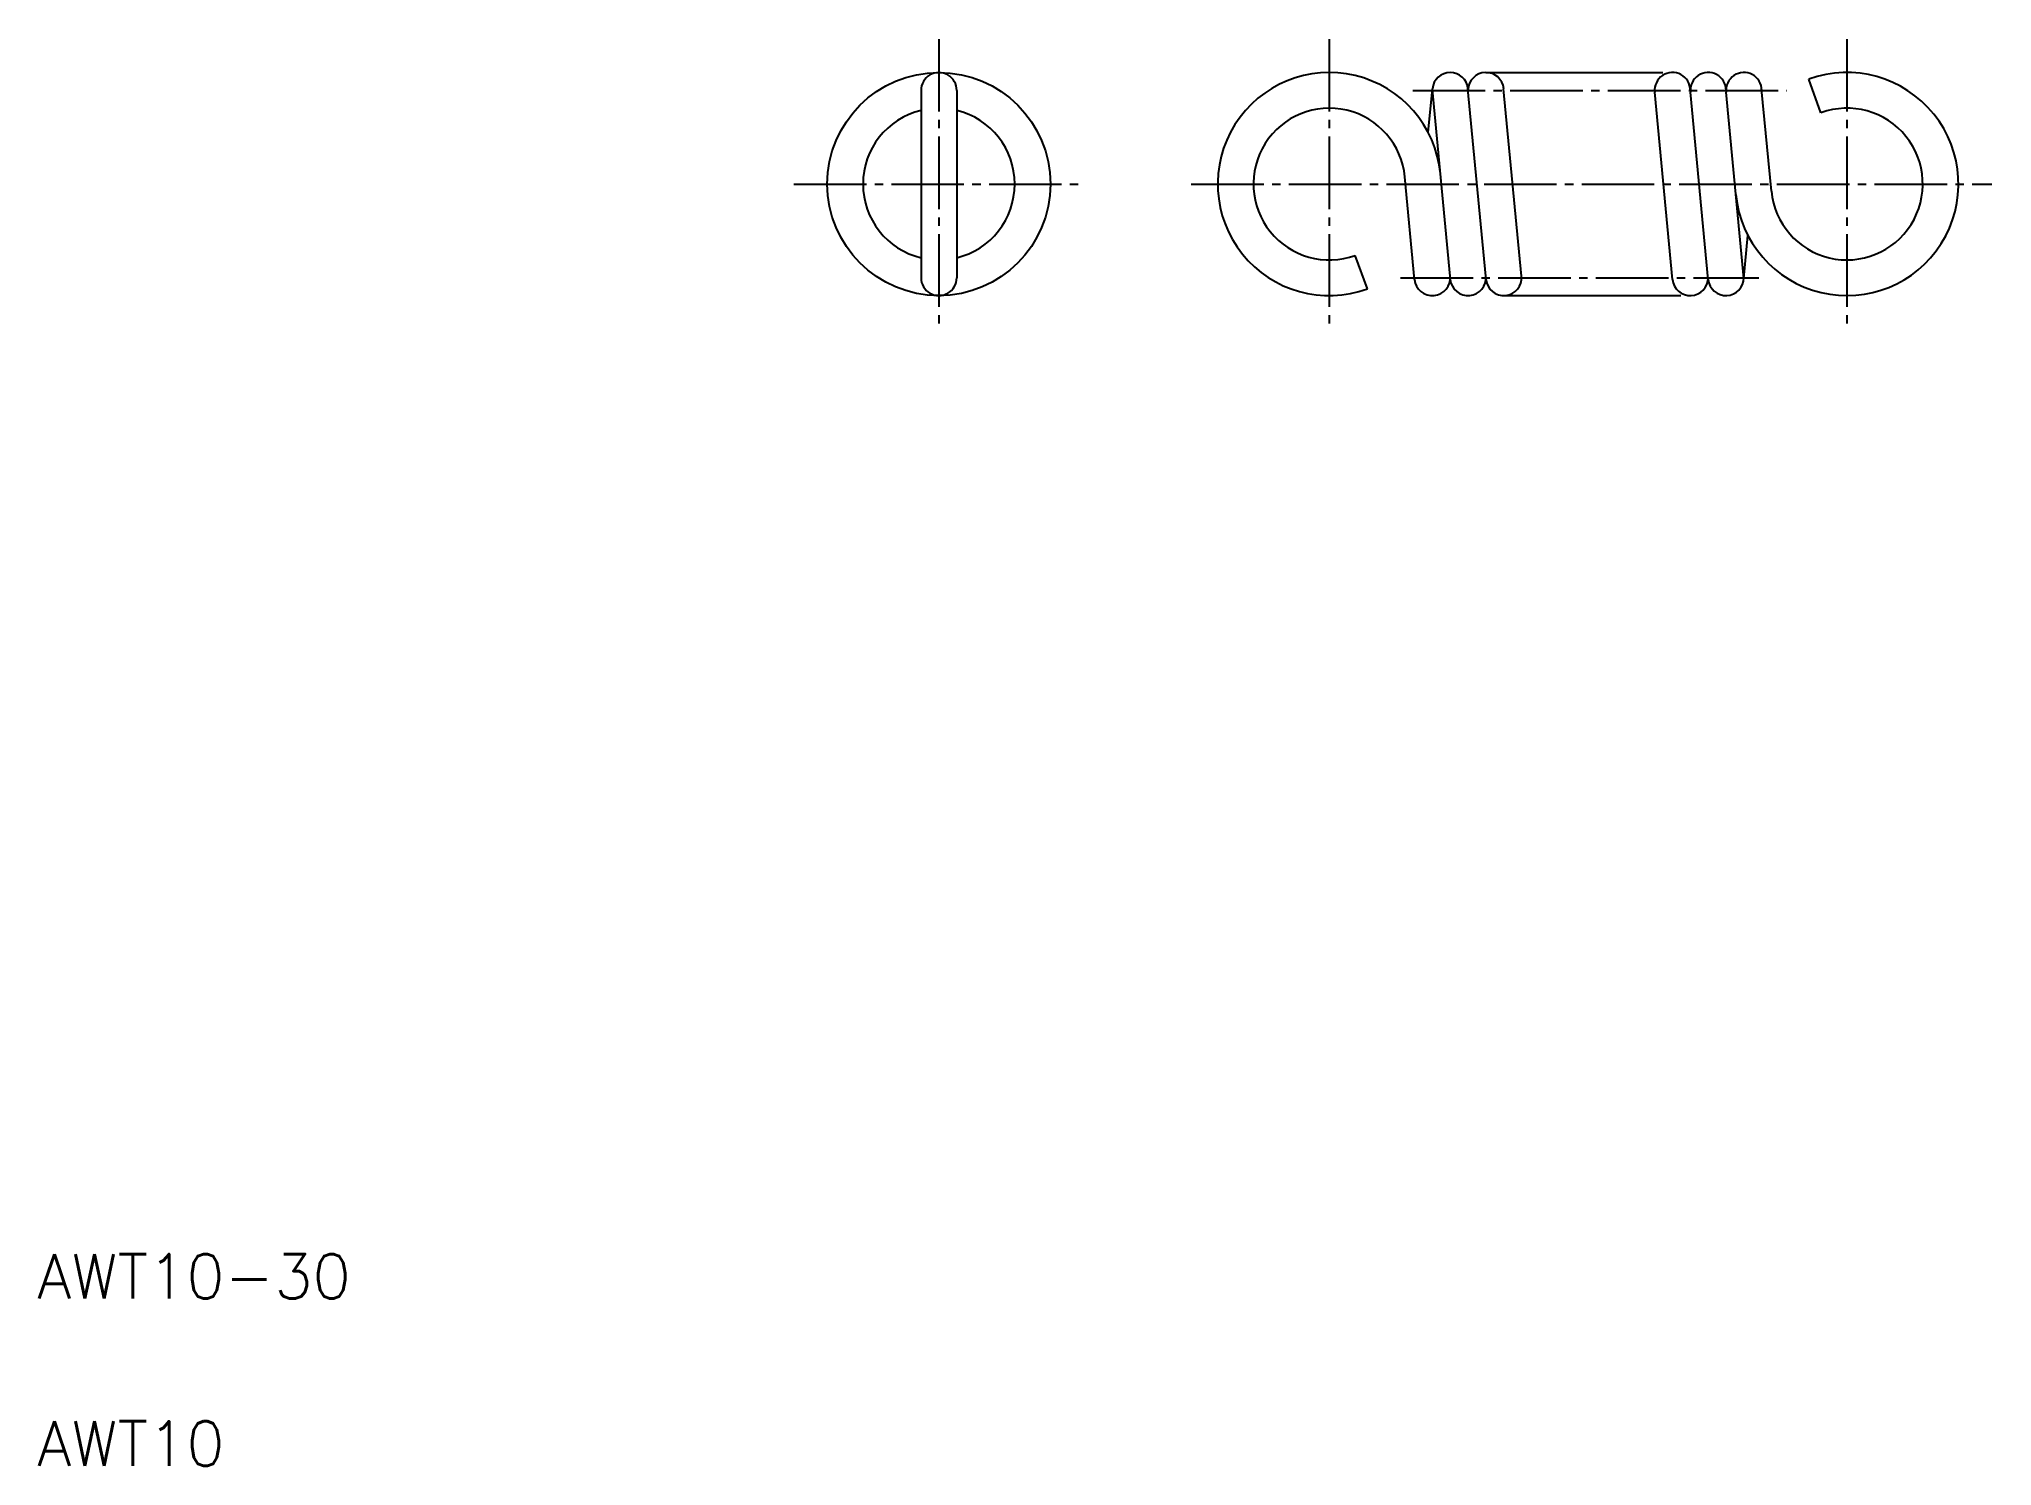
# Model space of a CAD drawing. Extents: x 5.1 to 92.6, y 5 to 69.
import ezdxf

# ---------------------------------------------------------------- set-up
doc = ezdxf.new("R2010")
doc.units = 0
doc.header["$LTSCALE"] = 0.25
doc.linetypes.add('CENTER', pattern=[17.5, 13, -1.5, 1.5, -1.5])
doc.linetypes.add('PHANTOM', pattern=[63.5, 31.75, -6.35, 6.35, -6.35, 6.35, -6.35])
doc.layers.get('0').update_dxf_attribs({"linetype": 'CONTINUOUS'})
doc.layers.add('CENTER', color=1, linetype='CENTER')
doc.styles.get("Standard").update_dxf_attribs({"font": 'txt', "bigfont": 'BIGFONT'})

msp = doc.modelspace()

# ---------------------------------------------------------------- linework, layer by layer
at = {"color": 3, "linetype": 'PHANTOM'}
for p, q in [((69.935, 67.459), (78.297, 67.459)), ((70.735, 57.459), (79.097, 57.459))]:
    msp.add_line(p, q, dxfattribs=at)
at = {"color": 7, "linetype": 'CONTINUOUS'}
for p, q in [((44.616, 66.659), (44.616, 58.259)), ((46.216, 66.659), (46.216, 58.259)), ((67.351, 64.767), (67.539, 66.735)), ((68.331, 58.335), (67.536, 66.691)), ((69.931, 58.335), (69.131, 66.735)), ((71.531, 58.335), (70.731, 66.735)), ((78.301, 58.183), (77.501, 66.583)), ((79.901, 58.183), (79.101, 66.583)), ((81.496, 58.228), (80.701, 66.583)), ((82.731, 62.137), (82.293, 66.735)), ((84.953, 65.654), (84.406, 67.158)), ((66.739, 58.183), (66.301, 62.781)), ((81.497, 58.221), (81.681, 60.151)), ((64.626, 57.761), (64.079, 59.264))]:
    msp.add_line(p, q, dxfattribs=at)
for p, q in [((44.616, 64.559), (44.616, 64.559)), ((44.616, 62.459), (44.616, 62.459))]:
    msp.add_line(p, q)
msp.add_circle((45.416, 62.459), 5, dxfattribs=at)
for centre, radius, start, end in [((45.416, 66.659), 0.8, 0, 180.00001), ((62.916, 62.459), 5, 5.44033, 290), ((68.335, 66.659), 0.8, 5.44033, 174.55966), ((69.935, 66.659), 0.8, 5.44033, 177.74369), ((78.297, 66.659), 0.8, 0, 185.44033), ((79.897, 66.659), 0.8, 0, 185.44033), ((81.497, 66.659), 0.8, 0, 185.44033), ((86.116, 62.459), 5, 185.44034, 110.00001), ((45.416, 62.459), 3.4, 103.60896, 256.39104), ((45.416, 62.459), 3.4, 283.60896, 76.39104), ((62.916, 62.459), 3.4, 5.44033, 290), ((86.116, 62.459), 3.4, 185.44034, 110), ((45.416, 58.259), 0.8, 179.99999, 0.00001), ((67.535, 58.259), 0.8, 185.44034, 5.44033), ((69.135, 58.259), 0.8, 185.44034, 5.44033), ((70.735, 58.259), 0.8, 185.44034, 5.44033), ((79.097, 58.259), 0.8, 185.44034, 0), ((80.697, 58.259), 0.8, 185.44034, 0)]:
    msp.add_arc(centre, radius, start, end, dxfattribs=at)
at = {"layer": 'CENTER', "color": 1, "linetype": 'CENTER'}
for p, q in [((45.416, 68.959), (45.416, 55.959)), ((62.916, 68.959), (62.916, 55.959)), ((86.116, 68.959), (86.116, 55.959)), ((66.654, 66.659), (83.429, 66.659)), ((38.916, 62.459), (51.916, 62.459)), ((56.729, 62.459), (92.616, 62.459)), ((66.113, 58.259), (82.161, 58.259))]:
    msp.add_line(p, q, dxfattribs=at)

# ---------------------------------------------------------------- texts
for s, p in [('AWT10-30', (5, 12.5)), ('AWT10', (5, 5))]:
    msp.add_text(s, height=2).set_placement(p)

doc.saveas('drawing.dxf')
